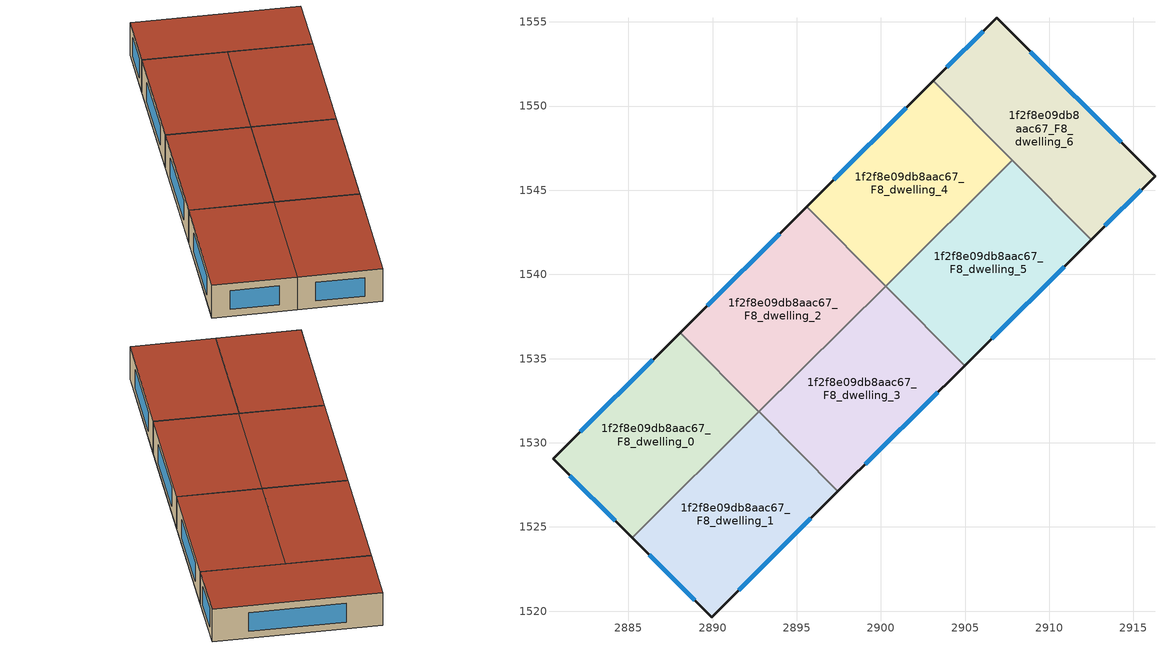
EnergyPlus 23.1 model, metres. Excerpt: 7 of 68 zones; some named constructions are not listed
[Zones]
1f2f8e09db8aac67_F8_dwelling_0
 floor to 1f2f8e09db8aac67_F7_dwelling_0 (EU_floor_Construction): 2888.07,1536.55 2892.75,1531.84 2885.23,1524.36 2880.52,1529.06 z24
 wall outside (EU_wall_Construction): 2888.07,1536.55 2880.52,1529.06 2885.23,1524.36 z24:27
 wall to 1f2f8e09db8aac67_F8_dwelling_1 (EU_wall_Construction): 2885.23,1524.36 2892.75,1531.84 z24:27
 wall to 1f2f8e09db8aac67_F8_dwelling_2 (EU_wall_Construction): 2892.75,1531.84 2888.07,1536.55 z24:27
 window (EU_Window_Construction): 2881.53,1528.05 2884.22,1525.37 / 2886.45,1534.95 2882.14,1530.66 z24.64:26.36
 roof outside (EU_roof_Construction): 2892.75,1531.84 2888.07,1536.55 2880.52,1529.06 2885.23,1524.36 z27
1f2f8e09db8aac67_F8_dwelling_1
 floor to 1f2f8e09db8aac67_F7_dwelling_1 (EU_floor_Construction): 2892.75,1531.84 2897.45,1527.11 2889.95,1519.65 2885.23,1524.36 z24
 wall outside (EU_wall_Construction): 2885.23,1524.36 2889.95,1519.65 2897.45,1527.11 z24:27
 wall to 1f2f8e09db8aac67_F8_dwelling_3 (EU_wall_Construction): 2897.45,1527.11 2892.76,1531.83 z24:27
 window (EU_Window_Construction): 2886.24,1523.35 2888.93,1520.66 / 2891.55,1521.25 2895.84,1525.52 z24.64:26.36
 roof outside (EU_roof_Construction): 2897.45,1527.11 2892.75,1531.84 2885.23,1524.36 2889.95,1519.65 z27
1f2f8e09db8aac67_F8_dwelling_2
 floor to 1f2f8e09db8aac67_F7_dwelling_2 (EU_floor_Construction): 2895.59,1544.03 2900.28,1539.31 2892.76,1531.83 2888.07,1536.55 z24
 wall outside (EU_wall_Construction): 2895.59,1544.03 2888.07,1536.55 z24:27
 wall to 1f2f8e09db8aac67_F8_dwelling_3 (EU_wall_Construction): 2892.76,1531.83 2900.28,1539.31 z24:27
 wall to 1f2f8e09db8aac67_F8_dwelling_4 (EU_wall_Construction): 2900.28,1539.31 2895.59,1544.03 z24:27
 window (EU_Window_Construction): 2893.98,1542.43 2889.68,1538.15 z24.64:26.36
 roof outside (EU_roof_Construction): 2900.28,1539.31 2895.59,1544.03 2888.07,1536.55 2892.76,1531.83 z27
1f2f8e09db8aac67_F8_dwelling_3
 floor to 1f2f8e09db8aac67_F7_dwelling_3 (EU_floor_Construction): 2900.28,1539.31 2904.97,1534.59 2897.45,1527.11 2892.76,1531.83 z24
 wall outside (EU_wall_Construction): 2897.45,1527.11 2904.97,1534.59 z24:27
 wall to 1f2f8e09db8aac67_F8_dwelling_5 (EU_wall_Construction): 2904.97,1534.59 2900.28,1539.31 z24:27
 window (EU_Window_Construction): 2899.06,1528.71 2903.36,1532.99 z24.64:26.36
 roof outside (EU_roof_Construction): 2904.97,1534.59 2900.28,1539.31 2892.76,1531.83 2897.45,1527.11 z27
1f2f8e09db8aac67_F8_dwelling_4
 floor to 1f2f8e09db8aac67_F7_dwelling_4 (EU_floor_Construction): 2903.12,1551.51 2907.81,1546.79 2900.28,1539.31 2895.59,1544.03 z24
 wall outside (EU_wall_Construction): 2903.12,1551.51 2895.59,1544.03 z24:27
 wall to 1f2f8e09db8aac67_F8_dwelling_5 (EU_wall_Construction): 2900.28,1539.31 2907.81,1546.79 z24:27
 wall to 1f2f8e09db8aac67_F8_dwelling_6 (EU_wall_Construction): 2907.81,1546.79 2903.12,1551.51 z24:27
 window (EU_Window_Construction): 2901.51,1549.91 2897.21,1545.63 z24.64:26.36
 roof outside (EU_roof_Construction): 2907.81,1546.79 2903.12,1551.51 2895.59,1544.03 2900.28,1539.31 z27
1f2f8e09db8aac67_F8_dwelling_5
 floor to 1f2f8e09db8aac67_F7_dwelling_5 (EU_floor_Construction): 2907.81,1546.79 2912.5,1542.07 2904.97,1534.59 2900.28,1539.31 z24
 wall outside (EU_wall_Construction): 2904.97,1534.59 2912.5,1542.07 z24:27
 wall to 1f2f8e09db8aac67_F8_dwelling_6 (EU_wall_Construction): 2912.5,1542.07 2907.81,1546.79 z24:27
 window (EU_Window_Construction): 2906.59,1536.19 2910.89,1540.47 z24.64:26.36
 roof outside (EU_roof_Construction): 2912.5,1542.07 2907.81,1546.79 2900.28,1539.31 2904.97,1534.59 z27
1f2f8e09db8aac67_F8_dwelling_6
 floor to 1f2f8e09db8aac67_F7_dwelling_6 (EU_floor_Construction): 2916.28,1545.83 2912.5,1542.07 2903.12,1551.51 2906.87,1555.23 z24
 wall outside (EU_wall_Construction): 2912.5,1542.07 2916.28,1545.83 2906.87,1555.23 2903.12,1551.51 z24:27
 window (EU_Window_Construction): 2906.06,1554.44 2903.92,1552.31 / 2914.26,1547.84 2908.88,1553.22 / 2913.31,1542.88 2915.47,1545.03 z24.64:26.36
 roof outside (EU_roof_Construction): 2916.28,1545.83 2906.87,1555.23 2903.12,1551.51 2912.5,1542.07 z27
[SCHEDULE:FILE] Column Number=1; Rows to Skip at Top=0; Number of Hours of Data=8760; Column Separator=Comma; Interpolate to Timestep=No; Minutes per Item=60; Adjust Schedule for Daylight Savings=Yes
Name | File
EU_Step8_GainSchedule_1f2f8e09db8aac67_F2_dwelling_5_f000 | ../../schedules/1f2f8e09db8aac67/1f2f8e09db8aac67_F2_dwelling_5_f000_gain.csv
EU_Step8_GainSchedule_1f2f8e09db8aac67_F2_dwelling_6_f000 | ../../schedules/1f2f8e09db8aac67/1f2f8e09db8aac67_F2_dwelling_6_f000_gain.csv
EU_Step8_GainSchedule_1f2f8e09db8aac67_F2_dwelling_7_f000 | ../../schedules/1f2f8e09db8aac67/1f2f8e09db8aac67_F2_dwelling_7_f000_gain.csv
EU_Step8_GainSchedule_1f2f8e09db8aac67_F3_dwelling_0_f000 | ../../schedules/1f2f8e09db8aac67/1f2f8e09db8aac67_F3_dwelling_0_f000_gain.csv
EU_Step8_GainSchedule_1f2f8e09db8aac67_F3_dwelling_1_f000 | ../../schedules/1f2f8e09db8aac67/1f2f8e09db8aac67_F3_dwelling_1_f000_gain.csv
EU_Step8_GainSchedule_1f2f8e09db8aac67_F3_dwelling_2_f000 | ../../schedules/1f2f8e09db8aac67/1f2f8e09db8aac67_F3_dwelling_2_f000_gain.csv
EU_Step8_GainSchedule_1f2f8e09db8aac67_F3_dwelling_3_f000 | ../../schedules/1f2f8e09db8aac67/1f2f8e09db8aac67_F3_dwelling_3_f000_gain.csv
EU_Step8_GainSchedule_1f2f8e09db8aac67_F3_dwelling_4_f000 | ../../schedules/1f2f8e09db8aac67/1f2f8e09db8aac67_F3_dwelling_4_f000_gain.csv
EU_Step8_GainSchedule_1f2f8e09db8aac67_F3_dwelling_5_f000 | ../../schedules/1f2f8e09db8aac67/1f2f8e09db8aac67_F3_dwelling_5_f000_gain.csv
EU_Step8_GainSchedule_1f2f8e09db8aac67_F3_dwelling_6_f000 | ../../schedules/1f2f8e09db8aac67/1f2f8e09db8aac67_F3_dwelling_6_f000_gain.csv
EU_Step8_GainSchedule_1f2f8e09db8aac67_F3_dwelling_7_f000 | ../../schedules/1f2f8e09db8aac67/1f2f8e09db8aac67_F3_dwelling_7_f000_gain.csv
